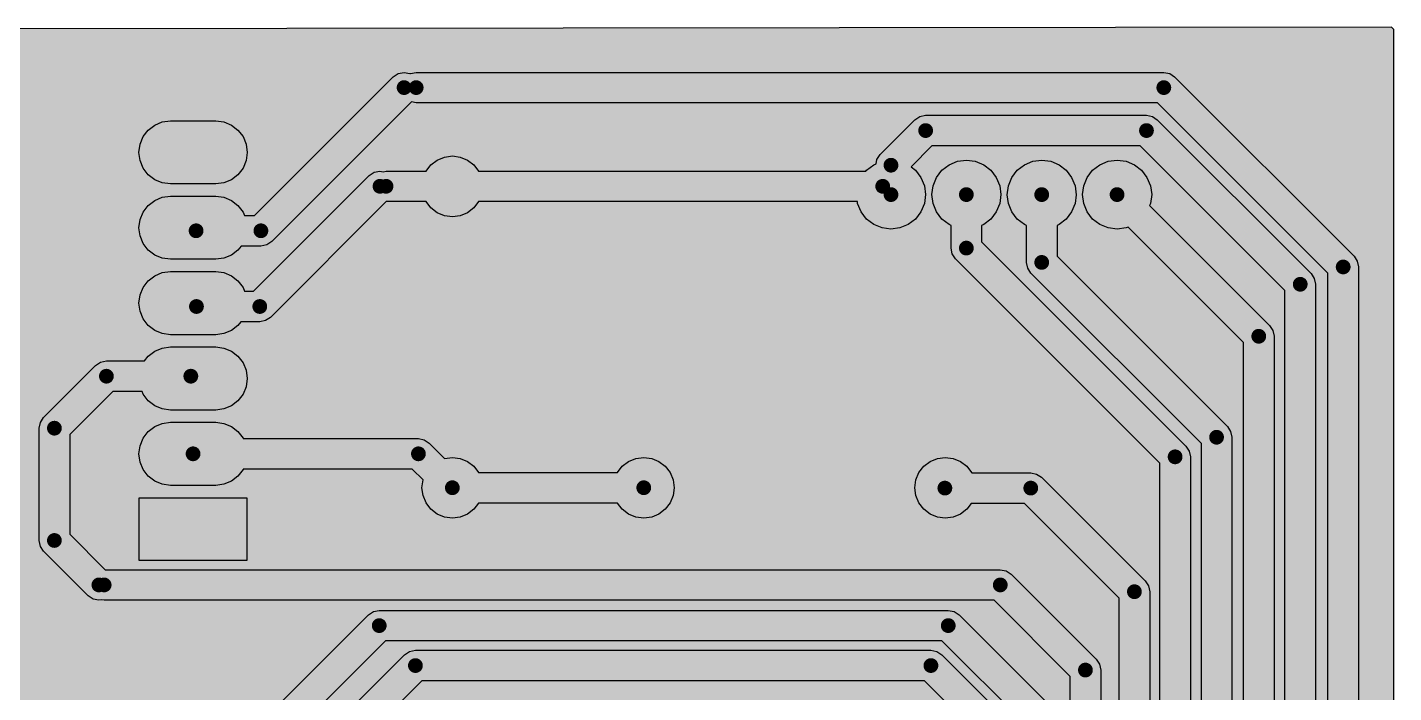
# Model space of a CAD drawing. Header units: inches. Extents: x 0 to 70, y 0 to 65.
# Drawn here: x 23.93 to 69.98, y 42.56 to 64.99 of the extents above; entities that cross this region are included whole.
import ezdxf

# ---------------------------------------------------------------- set-up
doc = ezdxf.new("R2010")
doc.units = ezdxf.units.IN
doc.layers.add('ProtoPCB.GBL', color=7, linetype='Continuous')

msp = doc.modelspace()

# ---------------------------------------------------------------- hatches: boundary and pattern name
at = {"layer": 'ProtoPCB.GBL'}
for color, points in [(11, [(23.368, 64.9427), (23.368, 20.5384), (23.368, 20.5384), (0.127, 20.5384), (0.127, 0.16), (0, 0.033), (0.033, 0), (69.977, 0), (69.977, 64.9173), (69.9059, 64.9884)]), (7, [(36.6268, 63.4695), (36.8249, 63.4289), (36.83, 63.4263), (36.8376, 63.4289), (37.0332, 63.4695), (62.23, 63.4695), (62.4281, 63.4289), (62.5958, 63.3197), (68.641, 57.2745), (68.7502, 57.1068), (68.7908, 56.9112), (68.7908, 22.3926), (68.7502, 22.1945), (68.641, 22.0269), (54.9046, 8.2931), (54.9046, 6.9596), (52.8447, 6.9596), (52.8447, 7.4752), (49.055, 7.4752), (49.055, 6.8605), (46.9468, 6.8605), (46.9468, 7.399), (43.7998, 7.399), (42.0218, 5.6185), (41.8541, 5.5093), (41.656, 5.4686), (33.8684, 5.4686), (29.5504, 1.1481), (29.3827, 1.0389), (29.1846, 0.9982), (18.7706, 0.9982), (18.575, 1.0389), (18.4074, 1.1481), (16.4262, 3.1318), (15.7912, 3.1318), (15.7734, 3.0886), (15.5956, 2.86), (15.367, 2.6822), (15.0978, 2.5705), (14.8082, 2.5324), (14.5212, 2.5705), (14.2519, 2.6822), (14.0208, 2.86), (13.8455, 3.0886), (13.7338, 3.3579), (13.6957, 3.6474), (13.7338, 3.9345), (13.8455, 4.2037), (14.0208, 4.4348), (14.2519, 4.6101), (14.5212, 4.7219), (14.8082, 4.76), (15.0978, 4.7219), (15.367, 4.6101), (15.5956, 4.4348), (15.7734, 4.2037), (15.7912, 4.1605), (16.637, 4.1605), (16.8351, 4.1199), (17.0028, 4.0107), (18.984, 2.0269), (28.9738, 2.0269), (33.2918, 6.3475), (33.4594, 6.4567), (33.655, 6.4973), (41.4452, 6.4973), (43.2232, 8.2779), (43.3908, 8.3871), (43.5864, 8.4277), (46.9468, 8.4277), (46.9468, 8.9662), (49.055, 8.9662), (49.055, 8.5039), (52.8447, 8.5039), (52.8447, 9.0195), (54.1782, 9.0195), (67.7621, 22.6035), (67.7621, 56.6979), (62.0192, 62.4408), (37.0332, 62.4408), (36.8732, 62.4738), (32.1666, 57.7647), (31.9989, 57.6555), (31.8008, 57.6148), (31.1353, 57.6148), (31.0286, 57.4802), (30.8102, 57.31), (30.5537, 57.2033), (30.2768, 57.1678), (28.7528, 57.1678), (28.4785, 57.2033), (28.2219, 57.31), (28.0035, 57.4802), (27.8333, 57.6986), (27.7266, 57.9552), (27.6911, 58.232), (27.7266, 58.5064), (27.8333, 58.7629), (28.0035, 58.9813), (28.2219, 59.1515), (28.4785, 59.2582), (28.7528, 59.2938), (30.2768, 59.2938), (30.5537, 59.2582), (30.8102, 59.1515), (31.0286, 58.9813), (31.1988, 58.7629), (31.2471, 58.6435), (31.59, 58.6435), (36.2636, 63.3197), (36.4312, 63.4289)]), (7, [(54.2036, 62.0217), (61.6458, 62.0217), (61.8439, 61.9811), (62.0116, 61.8719), (67.1932, 56.6903), (67.3024, 56.5226), (67.343, 56.327), (67.343, 23.4721), (67.3024, 23.274), (67.1932, 23.1064), (67.1525, 23.081), (54.8742, 10.8026), (54.8767, 10.7975), (54.9123, 10.5308), (54.8767, 10.2616), (54.7726, 10.0101), (54.6075, 9.7968), (54.3941, 9.6317), (54.1426, 9.5275), (53.8734, 9.492), (53.6067, 9.5275), (53.3552, 9.6317), (53.1419, 9.7968), (52.9768, 10.0101), (52.9742, 10.0152), (43.5102, 10.0152), (43.3146, 10.0559), (43.147, 10.1651), (40.2006, 13.1115), (40.0914, 13.2791), (40.0507, 13.4772), (40.0507, 17.178), (36.8148, 17.178), (36.3322, 16.6929), (36.1645, 16.5837), (35.9664, 16.543), (33.655, 16.543), (33.6271, 16.4744), (33.4721, 16.2763), (33.274, 16.1214), (33.0429, 16.0274), (32.7914, 15.9944), (32.5425, 16.0274), (32.3113, 16.1214), (32.1132, 16.2763), (31.9583, 16.4744), (31.8643, 16.7056), (31.8313, 16.957), (31.8643, 17.206), (31.9583, 17.4371), (32.1132, 17.6352), (32.3113, 17.7902), (32.5425, 17.8841), (32.7914, 17.9172), (33.0429, 17.8841), (33.274, 17.7902), (33.4721, 17.6352), (33.5229, 17.5717), (35.7556, 17.5717), (36.2382, 18.0569), (36.4058, 18.1661), (36.6014, 18.2067), (40.0507, 18.2067), (40.0507, 19.9365), (40.0202, 19.9492), (39.7942, 20.1219), (39.6215, 20.3479), (39.5122, 20.6121), (39.4767, 20.894), (39.5122, 21.1734), (39.6215, 21.4376), (39.7942, 21.6637), (40.0202, 21.8364), (40.0507, 21.8491), (40.0507, 27.0231), (40.0202, 27.0358), (39.7942, 27.2085), (39.6215, 27.4345), (39.5122, 27.6987), (39.4767, 27.9806), (39.5122, 28.26), (39.6215, 28.5242), (39.7942, 28.7503), (40.0202, 28.923), (40.2844, 29.0322), (40.5638, 29.0678), (40.8457, 29.0322), (41.1099, 28.923), (41.336, 28.7503), (41.5087, 28.5242), (41.6179, 28.26), (41.6535, 27.9806), (41.6179, 27.6987), (41.5087, 27.4345), (41.336, 27.2085), (41.1099, 27.0358), (41.0794, 27.0231), (41.0794, 21.8491), (41.1099, 21.8364), (41.336, 21.6637), (41.5087, 21.4376), (41.6179, 21.1734), (41.6535, 20.894), (41.6179, 20.6121), (41.5087, 20.3479), (41.336, 20.1219), (41.1099, 19.9492), (41.0794, 19.9365), (41.0794, 17.6936), (41.0794, 13.6881), (43.7236, 11.0439), (52.9742, 11.0439), (52.9768, 11.049), (53.1419, 11.2624), (53.3552, 11.4275), (53.6067, 11.5316), (53.8734, 11.5672), (54.1426, 11.5316), (54.1477, 11.5291), (66.3143, 23.6957), (66.3143, 56.1137), (61.435, 60.993), (54.417, 60.993), (53.7108, 60.2869), (53.8607, 60.1726), (54.0436, 59.9313), (54.1604, 59.6494), (54.2011, 59.3496), (54.1604, 59.0474), (54.0436, 58.7654), (53.8607, 58.5241), (53.6194, 58.3413), (53.3375, 58.2244), (53.0352, 58.1838), (52.7355, 58.2244), (52.4535, 58.3413), (52.2122, 58.5241), (52.0294, 58.7654), (51.9125, 59.0474), (51.9024, 59.1134), (39.1389, 59.1134), (38.9788, 58.9026), (38.7655, 58.74), (38.5191, 58.6384), (38.2524, 58.6029), (37.9882, 58.6384), (37.7419, 58.74), (37.5285, 58.9026), (37.3685, 59.1134), (36.0274, 59.1134), (32.1285, 55.212), (31.9608, 55.1028), (31.7627, 55.0621), (31.1252, 55.0621), (31.0286, 54.9402), (30.8102, 54.77), (30.5537, 54.6633), (30.2768, 54.6278), (28.7528, 54.6278), (28.4785, 54.6633), (28.2219, 54.77), (28.0035, 54.9402), (27.8333, 55.1586), (27.7266, 55.4152), (27.6911, 55.692), (27.7266, 55.9664), (27.8333, 56.2229), (28.0035, 56.4413), (28.2219, 56.6115), (28.4785, 56.7182), (28.7528, 56.7538), (30.2768, 56.7538), (30.5537, 56.7182), (30.8102, 56.6115), (31.0286, 56.4413), (31.1988, 56.2229), (31.2522, 56.0908), (31.5519, 56.0908), (35.4508, 59.9923), (35.6184, 60.1015), (35.814, 60.1421), (35.9156, 60.1218), (36.0172, 60.1421), (37.3685, 60.1421), (37.5285, 60.3529), (37.7419, 60.5155), (37.9882, 60.6171), (38.2524, 60.6527), (38.5191, 60.6171), (38.7655, 60.5155), (38.9788, 60.3529), (39.1389, 60.1421), (52.1894, 60.1421), (52.2122, 60.1726), (52.4535, 60.3555), (52.5323, 60.3885), (52.5628, 60.5358), (52.672, 60.7035), (53.8404, 61.8719), (54.008, 61.9811)]), (7, [(28.7528, 61.8338), (30.2768, 61.8338), (30.5537, 61.7982), (30.8102, 61.6915), (31.0286, 61.5213), (31.1988, 61.3029), (31.3055, 61.0464), (31.3411, 60.772), (31.3055, 60.4952), (31.1988, 60.2386), (31.0286, 60.0202), (30.8102, 59.85), (30.5537, 59.7433), (30.2768, 59.7078), (28.7528, 59.7078), (28.4785, 59.7433), (28.2219, 59.85), (28.0035, 60.0202), (27.8333, 60.2386), (27.7266, 60.4952), (27.6911, 60.772), (27.7266, 61.0464), (27.8333, 61.3029), (28.0035, 61.5213), (28.2219, 61.6915), (28.4785, 61.7982)]), (7, [(60.6552, 60.513), (60.9575, 60.4723), (61.2394, 60.3555), (61.4807, 60.1726), (61.6636, 59.9313), (61.7804, 59.6494), (61.8211, 59.3496), (61.7804, 59.0474), (61.7525, 58.9788), (65.7962, 54.9377), (65.9054, 54.77), (65.946, 54.5744), (65.946, 24.3332), (65.9054, 24.1376), (65.7962, 23.97), (54.9097, 13.0861), (54.9123, 13.0708), (54.8767, 12.8016), (54.7726, 12.5501), (54.6075, 12.3368), (54.3941, 12.1717), (54.1426, 12.0675), (53.8734, 12.032), (53.6067, 12.0675), (53.3552, 12.1717), (53.1419, 12.3368), (53.0377, 12.4714), (47.305, 12.4714), (47.1094, 12.5095), (46.9417, 12.6213), (45.2806, 14.2799), (45.1714, 14.4475), (45.1307, 14.6456), (45.1307, 19.9365), (45.1002, 19.9492), (44.8742, 20.1219), (44.7015, 20.3479), (44.5922, 20.6121), (44.5567, 20.894), (44.5922, 21.1734), (44.7015, 21.4376), (44.8742, 21.6637), (45.1002, 21.8364), (45.1307, 21.8491), (45.1307, 27.0231), (45.1002, 27.0358), (44.8742, 27.2085), (44.7015, 27.4345), (44.5922, 27.6987), (44.5567, 27.9806), (44.5922, 28.26), (44.7015, 28.5242), (44.8742, 28.7503), (45.1002, 28.923), (45.3644, 29.0322), (45.6438, 29.0678), (45.9257, 29.0322), (46.1899, 28.923), (46.416, 28.7503), (46.5887, 28.5242), (46.6979, 28.26), (46.7335, 27.9806), (46.6979, 27.6987), (46.5887, 27.4345), (46.416, 27.2085), (46.1899, 27.0358), (46.1594, 27.0231), (46.1594, 21.8491), (46.1899, 21.8364), (46.416, 21.6637), (46.5887, 21.4376), (46.6979, 21.1734), (46.7335, 20.894), (46.6979, 20.6121), (46.5887, 20.3479), (46.416, 20.1219), (46.1899, 19.9492), (46.1594, 19.9365), (46.1594, 14.8565), (47.5183, 13.4976), (52.9387, 13.4976), (52.9768, 13.589), (53.1419, 13.8024), (53.3552, 13.9675), (53.6067, 14.0716), (53.8734, 14.1072), (54.1426, 14.0716), (54.356, 13.9852), (64.9173, 24.5466), (64.9173, 54.3611), (61.026, 58.2524), (60.9575, 58.2244), (60.6552, 58.1838), (60.3555, 58.2244), (60.0735, 58.3413), (59.8322, 58.5241), (59.6494, 58.7654), (59.5325, 59.0474), (59.4919, 59.3496), (59.5325, 59.6494), (59.6494, 59.9313), (59.8322, 60.1726), (60.0735, 60.3555), (60.3555, 60.4723)]), (7, [(55.5752, 60.513), (55.8775, 60.4723), (56.1594, 60.3555), (56.4007, 60.1726), (56.5836, 59.9313), (56.7004, 59.6494), (56.7411, 59.3496), (56.7004, 59.0474), (56.5836, 58.7654), (56.4007, 58.5241), (56.1594, 58.3413), (56.0908, 58.3133), (56.0908, 57.7571), (62.9768, 50.8737), (63.086, 50.706), (63.1266, 50.5104), (63.1266, 26.5938), (63.086, 26.3982), (62.9768, 26.2306), (54.9097, 18.1661), (54.9123, 18.1508), (54.8767, 17.8816), (54.7726, 17.6301), (54.6075, 17.4168), (54.3941, 17.2517), (54.1426, 17.1475), (53.8734, 17.112), (53.6067, 17.1475), (53.3552, 17.2517), (53.1419, 17.4168), (52.9768, 17.6301), (52.8726, 17.8816), (52.8371, 18.1508), (52.8726, 18.4175), (52.9768, 18.669), (53.1419, 18.8824), (53.3552, 19.0475), (53.6067, 19.1516), (53.8734, 19.1872), (54.1426, 19.1516), (54.356, 19.0652), (62.0979, 26.8072), (62.0979, 50.2971), (55.212, 57.1805), (55.1028, 57.3481), (55.0621, 57.5462), (55.0621, 58.3133), (54.9935, 58.3413), (54.7522, 58.5241), (54.5694, 58.7654), (54.4525, 59.0474), (54.4119, 59.3496), (54.4525, 59.6494), (54.5694, 59.9313), (54.7522, 60.1726), (54.9935, 60.3555), (55.2755, 60.4723)]), (7, [(58.1152, 60.513), (58.4175, 60.4723), (58.6994, 60.3555), (58.9407, 60.1701), (59.1236, 59.9313), (59.2404, 59.6494), (59.2811, 59.3471), (59.2404, 59.0474), (59.1236, 58.7654), (58.9407, 58.5241), (58.6994, 58.3413), (58.6308, 58.3133), (58.6308, 57.2745), (64.3738, 51.5341), (64.483, 51.3664), (64.5236, 51.1708), (64.5236, 25.4508), (64.483, 25.2552), (64.3738, 25.0876), (54.9097, 15.6261), (54.9123, 15.6108), (54.8767, 15.3416), (54.7726, 15.0901), (54.6075, 14.8768), (54.3941, 14.7117), (54.1426, 14.6075), (53.8734, 14.572), (53.6067, 14.6075), (53.3552, 14.7117), (53.1419, 14.8768), (52.9768, 15.0901), (52.8726, 15.3416), (52.8371, 15.6108), (52.8726, 15.8775), (52.9768, 16.129), (53.1419, 16.3424), (53.3552, 16.5075), (53.6067, 16.6116), (53.8734, 16.6472), (54.1426, 16.6116), (54.356, 16.5252), (63.4949, 25.6642), (63.4949, 50.9575), (57.752, 56.6979), (57.6783, 56.8096), (57.6428, 56.8655), (57.6021, 57.0636), (57.6021, 58.3133), (57.5335, 58.3413), (57.2922, 58.5241), (57.1094, 58.7654), (56.9925, 59.0474), (56.9519, 59.3471), (56.9925, 59.6494), (57.1094, 59.9313), (57.2922, 60.1701), (57.5335, 60.3555), (57.8155, 60.4723)]), (7, [(28.7528, 54.2138), (30.2768, 54.2138), (30.5537, 54.1782), (30.8102, 54.0715), (31.0286, 53.9013), (31.1988, 53.6829), (31.3055, 53.4264), (31.3411, 53.152), (31.3055, 52.8752), (31.1988, 52.6186), (31.0286, 52.4002), (30.8102, 52.23), (30.5537, 52.1233), (30.2768, 52.0878), (28.7528, 52.0878), (28.4785, 52.1233), (28.2219, 52.23), (28.0035, 52.4002), (27.8333, 52.6186), (27.7952, 52.7126), (26.8072, 52.7126), (25.3568, 51.2623), (25.3568, 47.9019), (26.5532, 46.7055), (56.7182, 46.7055), (56.9163, 46.6649), (57.084, 46.5557), (59.9542, 43.6855), (60.0634, 43.5178), (60.104, 43.3222), (60.104, 28.6512), (60.0634, 28.4556), (59.9542, 28.288), (54.9097, 23.2461), (54.9123, 23.2308), (54.8767, 22.9616), (54.7726, 22.7101), (54.6075, 22.4968), (54.3941, 22.3317), (54.1426, 22.2275), (53.8734, 22.192), (53.6067, 22.2275), (53.3552, 22.3317), (53.1419, 22.4968), (52.9768, 22.7101), (52.8726, 22.9616), (52.8371, 23.2308), (52.8726, 23.4975), (52.9768, 23.749), (53.1419, 23.9624), (53.3552, 24.1275), (53.6067, 24.2316), (53.8734, 24.2672), (54.1426, 24.2316), (54.356, 24.1452), (59.0753, 28.8646), (59.0753, 43.1089), (56.5074, 45.6768), (26.5176, 45.6768), (26.4287, 45.6946), (26.3398, 45.6768), (26.1442, 45.7175), (25.9766, 45.8267), (24.478, 47.3253), (24.3688, 47.4929), (24.3281, 47.691), (24.3281, 51.4756), (24.3688, 51.6712), (24.478, 51.8389), (26.2306, 53.5915), (26.3982, 53.7007), (26.5938, 53.7413), (27.879, 53.7413), (28.0035, 53.9013), (28.2219, 54.0715), (28.4785, 54.1782)]), (7, [(28.7528, 51.6738), (30.2768, 51.6738), (30.5537, 51.6382), (30.8102, 51.5315), (31.0286, 51.3613), (31.1988, 51.1429), (31.2064, 51.1251), (37.1094, 51.1251), (37.3075, 51.0845), (37.4752, 50.9753), (37.9908, 50.4571), (38.2524, 50.4927), (38.5191, 50.4571), (38.7655, 50.3555), (38.9788, 50.1929), (39.1389, 49.9821), (43.8201, 49.9821), (43.9801, 50.1929), (44.1935, 50.3555), (44.4398, 50.4571), (44.704, 50.4927), (44.9707, 50.4571), (45.2171, 50.3555), (45.4304, 50.1929), (45.593, 49.9796), (45.6946, 49.7332), (45.7302, 49.469), (45.6946, 49.2023), (45.593, 48.956), (45.4304, 48.7426), (45.2171, 48.58), (44.9707, 48.4784), (44.704, 48.4429), (44.4398, 48.4784), (44.1935, 48.58), (43.9801, 48.7426), (43.8201, 48.9534), (39.1389, 48.9534), (38.9788, 48.7426), (38.7655, 48.58), (38.5191, 48.4784), (38.2524, 48.4429), (37.9882, 48.4784), (37.7419, 48.58), (37.5285, 48.7426), (37.3659, 48.956), (37.2643, 49.2023), (37.2288, 49.469), (37.2643, 49.7307), (36.8986, 50.0964), (31.2064, 50.0964), (31.1988, 50.0786), (31.0286, 49.8602), (30.8102, 49.69), (30.5537, 49.5833), (30.2768, 49.5478), (28.7528, 49.5478), (28.4785, 49.5833), (28.2219, 49.69), (28.0035, 49.8602), (27.8333, 50.0786), (27.7266, 50.3352), (27.6911, 50.612), (27.7266, 50.8864), (27.8333, 51.1429), (28.0035, 51.3613), (28.2219, 51.5315), (28.4785, 51.6382)]), (7, [(54.864, 50.4927), (55.1307, 50.4571), (55.3771, 50.3555), (55.5904, 50.1929), (55.753, 49.9796), (55.7581, 49.9694), (57.7469, 49.9694), (57.945, 49.9288), (58.1127, 49.8196), (61.6052, 46.3271), (61.7144, 46.1594), (61.755, 45.9638), (61.755, 27.7622), (61.7144, 27.5666), (61.6052, 27.399), (54.9097, 20.7061), (54.9123, 20.6908), (54.8767, 20.4216), (54.7726, 20.1701), (54.6075, 19.9568), (54.3941, 19.7917), (54.1426, 19.6875), (53.8734, 19.652), (53.6067, 19.6875), (53.3552, 19.7917), (53.1419, 19.9568), (52.9768, 20.1701), (52.8726, 20.4216), (52.8371, 20.6908), (52.8726, 20.9575), (52.9768, 21.209), (53.1419, 21.4224), (53.3552, 21.5875), (53.6067, 21.6916), (53.8734, 21.7272), (54.1426, 21.6916), (54.356, 21.6052), (60.7263, 27.9756), (60.7263, 45.7505), (57.5361, 48.9407), (55.7428, 48.9407), (55.5904, 48.7426), (55.3771, 48.58), (55.1307, 48.4784), (54.864, 48.4429), (54.5998, 48.4784), (54.3535, 48.58), (54.1401, 48.7426), (53.9775, 48.956), (53.8759, 49.2023), (53.8404, 49.469), (53.8759, 49.7332), (53.9775, 49.9796), (54.1401, 50.1929), (54.3535, 50.3555), (54.5998, 50.4571)]), (7, [(27.7012, 49.1236), (31.3309, 49.1236), (31.3309, 47.0179), (27.7012, 47.0179)]), (7, [(35.7886, 45.3339), (54.9656, 45.3339), (55.1637, 45.2933), (55.3314, 45.1841), (58.354, 42.1615), (58.4632, 41.9938), (58.5038, 41.7982), (58.5038, 30.6476), (58.4632, 30.4495), (58.354, 30.2819), (56.0172, 27.9451), (55.9054, 27.8714), (55.8495, 27.8359), (55.6514, 27.7952), (54.7751, 27.7952), (54.7726, 27.7901), (54.6075, 27.5768), (54.3941, 27.4117), (54.1426, 27.3075), (53.8734, 27.272), (53.6067, 27.3075), (53.3552, 27.4117), (53.1419, 27.5768), (52.9768, 27.7901), (52.8726, 28.0416), (52.8371, 28.3108), (52.8726, 28.5775), (52.9768, 28.829), (53.1419, 29.0424), (53.3552, 29.2075), (53.6067, 29.3116), (53.8734, 29.3472), (54.1426, 29.3116), (54.3941, 29.2075), (54.6075, 29.0424), (54.7726, 28.829), (54.7751, 28.8239), (55.4406, 28.8239), (57.4751, 30.8585), (57.4751, 41.5849), (54.7548, 44.3052), (36.002, 44.3052), (26.0426, 34.3459), (26.0426, 22.5019), (26.7843, 21.7602), (26.7843, 21.9735), (28.9433, 21.9735), (28.9433, 19.8145), (26.7843, 19.8145), (26.7843, 20.4064), (26.7284, 20.4191), (26.5608, 20.5283), (25.1638, 21.9253), (25.0901, 22.037), (25.0546, 22.0929), (25.0139, 22.291), (25.0139, 34.5592), (25.0546, 34.7548), (25.1638, 34.9225), (35.4254, 45.1841), (35.593, 45.2933)]), (7, [(37.0078, 43.9877), (54.3814, 43.9877), (54.5795, 43.9471), (54.7472, 43.8379), (56.8046, 41.7805), (56.9138, 41.6128), (56.9544, 41.4172), (56.9544, 31.6967), (56.9138, 31.4985), (56.8046, 31.3334), (55.8724, 30.4013), (55.7047, 30.2895), (55.5092, 30.2514), (54.7116, 30.2514), (54.6075, 30.1168), (54.3941, 29.9517), (54.1426, 29.8475), (53.8734, 29.812), (53.6067, 29.8475), (53.3552, 29.9517), (53.1419, 30.1168), (52.9768, 30.3301), (52.8726, 30.5816), (52.8371, 30.8508), (52.8726, 31.1175), (52.9768, 31.369), (53.1419, 31.5824), (53.3552, 31.7475), (53.6067, 31.8516), (53.8734, 31.8872), (54.1426, 31.8516), (54.3941, 31.7475), (54.6075, 31.5824), (54.7726, 31.369), (54.8107, 31.2776), (55.2958, 31.2776), (55.9257, 31.9075), (55.9257, 41.2039), (54.1706, 42.959), (37.2212, 42.959), (28.4302, 34.1681), (28.4302, 29.0601), (28.9433, 29.0601), (28.9433, 26.9011), (26.7843, 26.9011), (26.7843, 29.0601), (27.4015, 29.0601), (27.4015, 34.3814), (27.4422, 34.577), (27.5514, 34.7447), (36.6446, 43.8379), (36.8122, 43.9471)])]:
    msp.add_hatch(color=color, dxfattribs=at).paths.add_polyline_path(points)

# ---------------------------------------------------------------- linework, layer by layer
at = {"layer": 'ProtoPCB.GBL', "color": 11}
msp.add_lwpolyline([(23.368, 64.9427), (23.368, 20.5384), (23.368, 20.5384), (0.127, 20.5384), (0.127, 0.16), (0, 0.033), (0.033, 0), (69.977, 0), (69.977, 64.9173), (69.9059, 64.9884), (23.368, 64.9427)], dxfattribs=at)
at = {"layer": 'ProtoPCB.GBL', "color": 7}
for points in [[(67.7621, 22.6035), (67.7621, 56.6979), (62.0192, 62.4408), (37.0332, 62.4408), (36.8732, 62.4738), (32.1666, 57.7647), (31.9989, 57.6555), (31.8008, 57.6148), (31.1353, 57.6148), (31.0286, 57.4802), (30.8102, 57.31), (30.5537, 57.2033), (30.2768, 57.1678), (28.7528, 57.1678), (28.4785, 57.2033), (28.2219, 57.31), (28.0035, 57.4802), (27.8333, 57.6986), (27.7266, 57.9552), (27.6911, 58.232), (27.7266, 58.5064), (27.8333, 58.7629), (28.0035, 58.9813), (28.2219, 59.1515), (28.4785, 59.2582), (28.7528, 59.2938), (30.2768, 59.2938), (30.5537, 59.2582), (30.8102, 59.1515), (31.0286, 58.9813), (31.1988, 58.7629), (31.2471, 58.6435), (31.59, 58.6435), (36.2636, 63.3197), (36.4312, 63.4289), (36.6268, 63.4695)], [(36.6268, 63.4695), (36.8249, 63.4289), (36.83, 63.4263), (36.8376, 63.4289), (37.0332, 63.4695), (62.23, 63.4695), (62.4281, 63.4289), (62.5958, 63.3197), (68.641, 57.2745), (68.7502, 57.1068), (68.7908, 56.9112), (68.7908, 22.3926)], [(66.3143, 23.6957), (66.3143, 56.1137), (61.435, 60.993), (54.417, 60.993), (53.7108, 60.2869), (53.8607, 60.1726), (54.0436, 59.9313), (54.1604, 59.6494), (54.2011, 59.3496), (54.1604, 59.0474), (54.0436, 58.7654), (53.8607, 58.5241), (53.6194, 58.3413), (53.3375, 58.2244), (53.0352, 58.1838), (52.7355, 58.2244), (52.4535, 58.3413), (52.2122, 58.5241), (52.0294, 58.7654), (51.9125, 59.0474), (51.9024, 59.1134), (39.1389, 59.1134), (38.9788, 58.9026), (38.7655, 58.74), (38.5191, 58.6384), (38.2524, 58.6029), (37.9882, 58.6384), (37.7419, 58.74), (37.5285, 58.9026), (37.3685, 59.1134), (36.0274, 59.1134), (32.1285, 55.212), (31.9608, 55.1028), (31.7627, 55.0621), (31.1252, 55.0621), (31.0286, 54.9402), (30.8102, 54.77), (30.5537, 54.6633), (30.2768, 54.6278), (28.7528, 54.6278), (28.4785, 54.6633), (28.2219, 54.77), (28.0035, 54.9402), (27.8333, 55.1586), (27.7266, 55.4152), (27.6911, 55.692), (27.7266, 55.9664), (27.8333, 56.2229), (28.0035, 56.4413), (28.2219, 56.6115), (28.4785, 56.7182), (28.7528, 56.7538), (30.2768, 56.7538), (30.5537, 56.7182), (30.8102, 56.6115), (31.0286, 56.4413), (31.1988, 56.2229), (31.2522, 56.0908), (31.5519, 56.0908), (35.4508, 59.9923), (35.6184, 60.1015), (35.814, 60.1421), (35.9156, 60.1218), (36.0172, 60.1421), (37.3685, 60.1421), (37.5285, 60.3529), (37.7419, 60.5155), (37.9882, 60.6171), (38.2524, 60.6527), (38.5191, 60.6171), (38.7655, 60.5155), (38.9788, 60.3529), (39.1389, 60.1421), (52.1894, 60.1421), (52.2122, 60.1726), (52.4535, 60.3555), (52.5323, 60.3885), (52.5628, 60.5358), (52.672, 60.7035), (53.8404, 61.8719), (54.008, 61.9811), (54.2036, 62.0217)], [(28.7528, 61.8338), (30.2768, 61.8338), (30.5537, 61.7982), (30.8102, 61.6915), (31.0286, 61.5213), (31.1988, 61.3029), (31.3055, 61.0464), (31.3411, 60.772), (31.3055, 60.4952), (31.1988, 60.2386), (31.0286, 60.0202), (30.8102, 59.85), (30.5537, 59.7433), (30.2768, 59.7078), (28.7528, 59.7078), (28.4785, 59.7433), (28.2219, 59.85), (28.0035, 60.0202), (27.8333, 60.2386), (27.7266, 60.4952), (27.6911, 60.772), (27.7266, 61.0464), (27.8333, 61.3029), (28.0035, 61.5213), (28.2219, 61.6915), (28.4785, 61.7982), (28.7528, 61.8338)], [(54.2036, 62.0217), (61.6458, 62.0217), (61.8439, 61.9811), (62.0116, 61.8719), (67.1932, 56.6903), (67.3024, 56.5226), (67.343, 56.327), (67.343, 23.4721)], [(62.0979, 26.8072), (62.0979, 50.2971), (55.212, 57.1805), (55.1028, 57.3481), (55.0621, 57.5462), (55.0621, 58.3133), (54.9935, 58.3413), (54.7522, 58.5241), (54.5694, 58.7654), (54.4525, 59.0474), (54.4119, 59.3496), (54.4525, 59.6494), (54.5694, 59.9313), (54.7522, 60.1726), (54.9935, 60.3555), (55.2755, 60.4723), (55.5752, 60.513)], [(55.5752, 60.513), (55.8775, 60.4723), (56.1594, 60.3555), (56.4007, 60.1726), (56.5836, 59.9313), (56.7004, 59.6494), (56.7411, 59.3496), (56.7004, 59.0474), (56.5836, 58.7654), (56.4007, 58.5241), (56.1594, 58.3413), (56.0908, 58.3133), (56.0908, 57.7571), (62.9768, 50.8737), (63.086, 50.706), (63.1266, 50.5104), (63.1266, 26.5938)], [(63.4949, 25.6642), (63.4949, 50.9575), (57.752, 56.6979), (57.6783, 56.8096), (57.6428, 56.8655), (57.6021, 57.0636), (57.6021, 58.3133), (57.5335, 58.3413), (57.2922, 58.5241), (57.1094, 58.7654), (56.9925, 59.0474), (56.9519, 59.3471), (56.9925, 59.6494), (57.1094, 59.9313), (57.2922, 60.1701), (57.5335, 60.3555), (57.8155, 60.4723), (58.1152, 60.513)], [(58.1152, 60.513), (58.4175, 60.4723), (58.6994, 60.3555), (58.9407, 60.1701), (59.1236, 59.9313), (59.2404, 59.6494), (59.2811, 59.3471), (59.2404, 59.0474), (59.1236, 58.7654), (58.9407, 58.5241), (58.6994, 58.3413), (58.6308, 58.3133), (58.6308, 57.2745), (64.3738, 51.5341), (64.483, 51.3664), (64.5236, 51.1708), (64.5236, 25.4508)], [(64.9173, 24.5466), (64.9173, 54.3611), (61.026, 58.2524), (60.9575, 58.2244), (60.6552, 58.1838), (60.3555, 58.2244), (60.0735, 58.3413), (59.8322, 58.5241), (59.6494, 58.7654), (59.5325, 59.0474), (59.4919, 59.3496), (59.5325, 59.6494), (59.6494, 59.9313), (59.8322, 60.1726), (60.0735, 60.3555), (60.3555, 60.4723), (60.6552, 60.513)], [(60.6552, 60.513), (60.9575, 60.4723), (61.2394, 60.3555), (61.4807, 60.1726), (61.6636, 59.9313), (61.7804, 59.6494), (61.8211, 59.3496), (61.7804, 59.0474), (61.7525, 58.9788), (65.7962, 54.9377), (65.9054, 54.77), (65.946, 54.5744), (65.946, 24.3332)], [(59.0753, 28.8646), (59.0753, 43.1089), (56.5074, 45.6768), (26.5176, 45.6768), (26.4287, 45.6946), (26.3398, 45.6768), (26.1442, 45.7175), (25.9766, 45.8267), (24.478, 47.3253), (24.3688, 47.4929), (24.3281, 47.691), (24.3281, 51.4756), (24.3688, 51.6712), (24.478, 51.8389), (26.2306, 53.5915), (26.3982, 53.7007), (26.5938, 53.7413), (27.879, 53.7413), (28.0035, 53.9013), (28.2219, 54.0715), (28.4785, 54.1782), (28.7528, 54.2138)], [(28.7528, 54.2138), (30.2768, 54.2138), (30.5537, 54.1782), (30.8102, 54.0715), (31.0286, 53.9013), (31.1988, 53.6829), (31.3055, 53.4264), (31.3411, 53.152), (31.3055, 52.8752), (31.1988, 52.6186), (31.0286, 52.4002), (30.8102, 52.23), (30.5537, 52.1233), (30.2768, 52.0878), (28.7528, 52.0878), (28.4785, 52.1233), (28.2219, 52.23), (28.0035, 52.4002), (27.8333, 52.6186), (27.7952, 52.7126), (26.8072, 52.7126), (25.3568, 51.2623), (25.3568, 47.9019), (26.5532, 46.7055), (56.7182, 46.7055), (56.9163, 46.6649), (57.084, 46.5557), (59.9542, 43.6855), (60.0634, 43.5178), (60.104, 43.3222), (60.104, 28.6512)], [(28.7528, 51.6738), (30.2768, 51.6738), (30.5537, 51.6382), (30.8102, 51.5315), (31.0286, 51.3613), (31.1988, 51.1429), (31.2064, 51.1251), (37.1094, 51.1251), (37.3075, 51.0845), (37.4752, 50.9753), (37.9908, 50.4571), (38.2524, 50.4927), (38.5191, 50.4571), (38.7655, 50.3555), (38.9788, 50.1929), (39.1389, 49.9821), (43.8201, 49.9821), (43.9801, 50.1929), (44.1935, 50.3555), (44.4398, 50.4571), (44.704, 50.4927), (44.9707, 50.4571), (45.2171, 50.3555), (45.4304, 50.1929), (45.593, 49.9796), (45.6946, 49.7332), (45.7302, 49.469), (45.6946, 49.2023), (45.593, 48.956), (45.4304, 48.7426), (45.2171, 48.58), (44.9707, 48.4784), (44.704, 48.4429), (44.4398, 48.4784), (44.1935, 48.58), (43.9801, 48.7426), (43.8201, 48.9534), (39.1389, 48.9534), (38.9788, 48.7426), (38.7655, 48.58), (38.5191, 48.4784), (38.2524, 48.4429), (37.9882, 48.4784), (37.7419, 48.58), (37.5285, 48.7426), (37.3659, 48.956), (37.2643, 49.2023), (37.2288, 49.469), (37.2643, 49.7307), (36.8986, 50.0964), (31.2064, 50.0964), (31.1988, 50.0786), (31.0286, 49.8602), (30.8102, 49.69), (30.5537, 49.5833), (30.2768, 49.5478), (28.7528, 49.5478), (28.4785, 49.5833), (28.2219, 49.69), (28.0035, 49.8602), (27.8333, 50.0786), (27.7266, 50.3352), (27.6911, 50.612), (27.7266, 50.8864), (27.8333, 51.1429), (28.0035, 51.3613), (28.2219, 51.5315), (28.4785, 51.6382), (28.7528, 51.6738)], [(60.7263, 27.9756), (60.7263, 45.7505), (57.5361, 48.9407), (55.7428, 48.9407), (55.5904, 48.7426), (55.3771, 48.58), (55.1307, 48.4784), (54.864, 48.4429), (54.5998, 48.4784), (54.3535, 48.58), (54.1401, 48.7426), (53.9775, 48.956), (53.8759, 49.2023), (53.8404, 49.469), (53.8759, 49.7332), (53.9775, 49.9796), (54.1401, 50.1929), (54.3535, 50.3555), (54.5998, 50.4571), (54.864, 50.4927)], [(54.864, 50.4927), (55.1307, 50.4571), (55.3771, 50.3555), (55.5904, 50.1929), (55.753, 49.9796), (55.7581, 49.9694), (57.7469, 49.9694), (57.945, 49.9288), (58.1127, 49.8196), (61.6052, 46.3271), (61.7144, 46.1594), (61.755, 45.9638), (61.755, 27.7622)], [(27.7012, 49.1236), (31.3309, 49.1236), (31.3309, 47.0179), (27.7012, 47.0179), (27.7012, 49.1236)], [(25.1638, 34.9225), (35.4254, 45.1841), (35.593, 45.2933), (35.7886, 45.3339)], [(35.7886, 45.3339), (54.9656, 45.3339), (55.1637, 45.2933), (55.3314, 45.1841), (58.354, 42.1615)], [(57.4751, 41.5849), (54.7548, 44.3052), (36.002, 44.3052), (26.0426, 34.3459)], [(27.5514, 34.7447), (36.6446, 43.8379), (36.8122, 43.9471), (37.0078, 43.9877)], [(37.0078, 43.9877), (54.3814, 43.9877), (54.5795, 43.9471), (54.7472, 43.8379), (56.8046, 41.7805)], [(55.9257, 41.2039), (54.1706, 42.959), (37.2212, 42.959), (28.4302, 34.1681)]]:
    msp.add_lwpolyline(points, dxfattribs=at)
at = {"layer": 'ProtoPCB.GBL', "color": 11, "const_width": 0.4978}
for points in [[(36.6268, 62.9564), (31.8008, 58.1304)], [(62.23, 62.9564), (37.0332, 62.9564)], [(68.2752, 56.9112), (62.23, 62.9564)], [(54.2036, 61.5086), (53.0352, 60.3402)], [(61.6458, 61.5086), (54.2036, 61.5086)], [(66.8274, 56.327), (61.6458, 61.5086)], [(53.0352, 59.3496), (53.0352, 60.3402)], [(35.814, 59.629), (31.7627, 55.5777)], [(52.7558, 59.629), (36.0172, 59.629)], [(55.5752, 57.5462), (55.5752, 59.3496)], [(58.1152, 57.0636), (58.1152, 59.3495)], [(65.4304, 54.5744), (60.6552, 59.3496)], [(31.8008, 58.1304), (29.6164, 58.1304)], [(62.611, 50.5104), (55.5752, 57.5462)], [(64.008, 51.1708), (58.1152, 57.0636)], [(68.2752, 22.3926), (68.2752, 56.9112)], [(66.8274, 23.4721), (66.8274, 56.327)], [(31.7627, 55.5777), (29.6291, 55.5777)], [(65.4304, 24.3346), (65.4304, 54.5744)], [(26.5938, 53.2282), (24.8412, 51.4756)], [(29.4386, 53.2282), (26.5938, 53.2282)], [(24.8412, 47.691), (24.8412, 51.4756)], [(64.008, 25.4522), (64.008, 51.1708)], [(37.1094, 50.612), (29.5148, 50.612)], [(38.2524, 49.469), (37.1094, 50.612)], [(62.611, 26.5952), (62.611, 50.5104)], [(44.704, 49.469), (38.2524, 49.469)], [(57.7469, 49.4563), (54.8513, 49.4563)], [(61.2394, 45.9638), (57.7469, 49.4563)], [(26.3398, 46.1924), (24.8412, 47.691)], [(56.7182, 46.1924), (26.5176, 46.1924)], [(59.5884, 43.3222), (56.7182, 46.1924)], [(61.2394, 27.7636), (61.2394, 45.9638)], [(35.7886, 44.8208), (25.527, 34.5592)], [(54.9656, 44.8208), (35.7886, 44.8208)], [(57.9882, 41.7982), (54.9656, 44.8208)], [(37.0078, 43.4746), (27.9146, 34.3814)], [(54.3814, 43.4746), (37.0078, 43.4746)], [(56.4388, 41.4172), (54.3814, 43.4746)], [(59.5884, 28.6526), (59.5884, 43.3222)]]:
    msp.add_lwpolyline(points, dxfattribs=at)
at = {"layer": 'ProtoPCB.GBL', "color": 11}
for points in [[(36.5023, 62.9564, 0.2489, 0.2489, 1), (36.7513, 62.9564, 0.2489, 0.2489, 1), (36.5023, 62.9564, 0.2489, 0.2489, 0)], [(36.9087, 62.9564, 0.2489, 0.2489, 1), (37.1577, 62.9564, 0.2489, 0.2489, 1), (36.9087, 62.9564, 0.2489, 0.2489, 0)], [(62.1055, 62.9564, 0.2489, 0.2489, 1), (62.3545, 62.9564, 0.2489, 0.2489, 1), (62.1055, 62.9564, 0.2489, 0.2489, 0)], [(62.1055, 62.9564, 0.2489, 0.2489, 1), (62.3545, 62.9564, 0.2489, 0.2489, 1), (62.1055, 62.9564, 0.2489, 0.2489, 0)], [(54.0791, 61.5086, 0.2489, 0.2489, 1), (54.3281, 61.5086, 0.2489, 0.2489, 1), (54.0791, 61.5086, 0.2489, 0.2489, 0)], [(54.0791, 61.5086, 0.2489, 0.2489, 1), (54.3281, 61.5086, 0.2489, 0.2489, 1), (54.0791, 61.5086, 0.2489, 0.2489, 0)], [(61.5213, 61.5086, 0.2489, 0.2489, 1), (61.7703, 61.5086, 0.2489, 0.2489, 1), (61.5213, 61.5086, 0.2489, 0.2489, 0)], [(61.5213, 61.5086, 0.2489, 0.2489, 1), (61.7703, 61.5086, 0.2489, 0.2489, 1), (61.5213, 61.5086, 0.2489, 0.2489, 0)], [(28.3534, 60.772, 0.7988, 0.7988, 1), (29.1522, 60.772, 0.7988, 0.7988, 1), (28.3534, 60.772, 0.7988, 0.7988, 0)], [(29.8774, 60.772, 0.7988, 0.7988, 1), (30.6762, 60.772, 0.7988, 0.7988, 1), (29.8774, 60.772, 0.7988, 0.7988, 0)], [(37.8714, 59.629, 0.762, 0.762, 1), (38.6334, 59.629, 0.762, 0.762, 1), (37.8714, 59.629, 0.762, 0.762, 0)], [(52.9107, 60.3402, 0.2489, 0.2489, 1), (53.1597, 60.3402, 0.2489, 0.2489, 1), (52.9107, 60.3402, 0.2489, 0.2489, 0)], [(52.9107, 60.3402, 0.2489, 0.2489, 1), (53.1597, 60.3402, 0.2489, 0.2489, 1), (52.9107, 60.3402, 0.2489, 0.2489, 0)], [(35.6895, 59.629, 0.2489, 0.2489, 1), (35.9385, 59.629, 0.2489, 0.2489, 1), (35.6895, 59.629, 0.2489, 0.2489, 0)], [(35.8927, 59.629, 0.2489, 0.2489, 1), (36.1417, 59.629, 0.2489, 0.2489, 1), (35.8927, 59.629, 0.2489, 0.2489, 0)], [(52.5856, 59.3496, 0.8992, 0.8992, 1), (53.4848, 59.3496, 0.8992, 0.8992, 1), (52.5856, 59.3496, 0.8992, 0.8992, 0)], [(52.6313, 59.629, 0.2489, 0.2489, 1), (52.8803, 59.629, 0.2489, 0.2489, 1), (52.6313, 59.629, 0.2489, 0.2489, 0)], [(55.1256, 59.3496, 0.8992, 0.8992, 1), (56.0248, 59.3496, 0.8992, 0.8992, 1), (55.1256, 59.3496, 0.8992, 0.8992, 0)], [(57.6656, 59.3495, 0.8992, 0.8992, 1), (58.5648, 59.3495, 0.8992, 0.8992, 1), (57.6656, 59.3495, 0.8992, 0.8992, 0)], [(60.2056, 59.3496, 0.8992, 0.8992, 1), (61.1048, 59.3496, 0.8992, 0.8992, 1), (60.2056, 59.3496, 0.8992, 0.8992, 0)], [(52.9107, 59.3496, 0.2489, 0.2489, 1), (53.1597, 59.3496, 0.2489, 0.2489, 1), (52.9107, 59.3496, 0.2489, 0.2489, 0)], [(55.4507, 59.3496, 0.2489, 0.2489, 1), (55.6997, 59.3496, 0.2489, 0.2489, 1), (55.4507, 59.3496, 0.2489, 0.2489, 0)], [(57.9907, 59.3495, 0.2489, 0.2489, 1), (58.2397, 59.3495, 0.2489, 0.2489, 1), (57.9907, 59.3495, 0.2489, 0.2489, 0)], [(60.5307, 59.3496, 0.2489, 0.2489, 1), (60.7797, 59.3496, 0.2489, 0.2489, 1), (60.5307, 59.3496, 0.2489, 0.2489, 0)], [(28.3534, 58.232, 0.7988, 0.7988, 1), (29.1522, 58.232, 0.7988, 0.7988, 1), (28.3534, 58.232, 0.7988, 0.7988, 0)], [(29.8774, 58.232, 0.7988, 0.7988, 1), (30.6762, 58.232, 0.7988, 0.7988, 1), (29.8774, 58.232, 0.7988, 0.7988, 0)], [(29.4919, 58.1304, 0.2489, 0.2489, 1), (29.7409, 58.1304, 0.2489, 0.2489, 1), (29.4919, 58.1304, 0.2489, 0.2489, 0)], [(31.6763, 58.1304, 0.2489, 0.2489, 1), (31.9253, 58.1304, 0.2489, 0.2489, 1), (31.6763, 58.1304, 0.2489, 0.2489, 0)], [(31.6763, 58.1304, 0.2489, 0.2489, 1), (31.9253, 58.1304, 0.2489, 0.2489, 1), (31.6763, 58.1304, 0.2489, 0.2489, 0)], [(55.4507, 57.5462, 0.2489, 0.2489, 1), (55.6997, 57.5462, 0.2489, 0.2489, 1), (55.4507, 57.5462, 0.2489, 0.2489, 0)], [(55.4507, 57.5462, 0.2489, 0.2489, 1), (55.6997, 57.5462, 0.2489, 0.2489, 1), (55.4507, 57.5462, 0.2489, 0.2489, 0)], [(57.9907, 57.0636, 0.2489, 0.2489, 1), (58.2397, 57.0636, 0.2489, 0.2489, 1), (57.9907, 57.0636, 0.2489, 0.2489, 0)], [(57.9907, 57.0636, 0.2489, 0.2489, 1), (58.2397, 57.0636, 0.2489, 0.2489, 1), (57.9907, 57.0636, 0.2489, 0.2489, 0)], [(68.1507, 56.9112, 0.2489, 0.2489, 1), (68.3997, 56.9112, 0.2489, 0.2489, 1), (68.1507, 56.9112, 0.2489, 0.2489, 0)], [(68.1507, 56.9112, 0.2489, 0.2489, 1), (68.3997, 56.9112, 0.2489, 0.2489, 1), (68.1507, 56.9112, 0.2489, 0.2489, 0)], [(28.3534, 55.692, 0.7988, 0.7988, 1), (29.1522, 55.692, 0.7988, 0.7988, 1), (28.3534, 55.692, 0.7988, 0.7988, 0)], [(29.8774, 55.692, 0.7988, 0.7988, 1), (30.6762, 55.692, 0.7988, 0.7988, 1), (29.8774, 55.692, 0.7988, 0.7988, 0)], [(66.7029, 56.327, 0.2489, 0.2489, 1), (66.9519, 56.327, 0.2489, 0.2489, 1), (66.7029, 56.327, 0.2489, 0.2489, 0)], [(66.7029, 56.327, 0.2489, 0.2489, 1), (66.9519, 56.327, 0.2489, 0.2489, 1), (66.7029, 56.327, 0.2489, 0.2489, 0)], [(29.5046, 55.5777, 0.2489, 0.2489, 1), (29.7536, 55.5777, 0.2489, 0.2489, 1), (29.5046, 55.5777, 0.2489, 0.2489, 0)], [(31.6382, 55.5777, 0.2489, 0.2489, 1), (31.8872, 55.5777, 0.2489, 0.2489, 1), (31.6382, 55.5777, 0.2489, 0.2489, 0)], [(31.6382, 55.5777, 0.2489, 0.2489, 1), (31.8872, 55.5777, 0.2489, 0.2489, 1), (31.6382, 55.5777, 0.2489, 0.2489, 0)], [(65.3059, 54.5744, 0.2489, 0.2489, 1), (65.5549, 54.5744, 0.2489, 0.2489, 1), (65.3059, 54.5744, 0.2489, 0.2489, 0)], [(65.3059, 54.5744, 0.2489, 0.2489, 1), (65.5549, 54.5744, 0.2489, 0.2489, 1), (65.3059, 54.5744, 0.2489, 0.2489, 0)], [(28.3534, 53.152, 0.7988, 0.7988, 1), (29.1522, 53.152, 0.7988, 0.7988, 1), (28.3534, 53.152, 0.7988, 0.7988, 0)], [(29.8774, 53.152, 0.7988, 0.7988, 1), (30.6762, 53.152, 0.7988, 0.7988, 1), (29.8774, 53.152, 0.7988, 0.7988, 0)], [(26.4693, 53.2282, 0.2489, 0.2489, 1), (26.7183, 53.2282, 0.2489, 0.2489, 1), (26.4693, 53.2282, 0.2489, 0.2489, 0)], [(26.4693, 53.2282, 0.2489, 0.2489, 1), (26.7183, 53.2282, 0.2489, 0.2489, 1), (26.4693, 53.2282, 0.2489, 0.2489, 0)], [(29.3141, 53.2282, 0.2489, 0.2489, 1), (29.5631, 53.2282, 0.2489, 0.2489, 1), (29.3141, 53.2282, 0.2489, 0.2489, 0)], [(24.7167, 51.4756, 0.2489, 0.2489, 1), (24.9657, 51.4756, 0.2489, 0.2489, 1), (24.7167, 51.4756, 0.2489, 0.2489, 0)], [(24.7167, 51.4756, 0.2489, 0.2489, 1), (24.9657, 51.4756, 0.2489, 0.2489, 1), (24.7167, 51.4756, 0.2489, 0.2489, 0)], [(28.3534, 50.612, 0.7988, 0.7988, 1), (29.1522, 50.612, 0.7988, 0.7988, 1), (28.3534, 50.612, 0.7988, 0.7988, 0)], [(29.8774, 50.612, 0.7988, 0.7988, 1), (30.6762, 50.612, 0.7988, 0.7988, 1), (29.8774, 50.612, 0.7988, 0.7988, 0)], [(63.8835, 51.1708, 0.2489, 0.2489, 1), (64.1325, 51.1708, 0.2489, 0.2489, 1), (63.8835, 51.1708, 0.2489, 0.2489, 0)], [(63.8835, 51.1708, 0.2489, 0.2489, 1), (64.1325, 51.1708, 0.2489, 0.2489, 1), (63.8835, 51.1708, 0.2489, 0.2489, 0)], [(29.3903, 50.612, 0.2489, 0.2489, 1), (29.6393, 50.612, 0.2489, 0.2489, 1), (29.3903, 50.612, 0.2489, 0.2489, 0)], [(36.9849, 50.612, 0.2489, 0.2489, 1), (37.2339, 50.612, 0.2489, 0.2489, 1), (36.9849, 50.612, 0.2489, 0.2489, 0)], [(36.9849, 50.612, 0.2489, 0.2489, 1), (37.2339, 50.612, 0.2489, 0.2489, 1), (36.9849, 50.612, 0.2489, 0.2489, 0)], [(62.4865, 50.5104, 0.2489, 0.2489, 1), (62.7355, 50.5104, 0.2489, 0.2489, 1), (62.4865, 50.5104, 0.2489, 0.2489, 0)], [(62.4865, 50.5104, 0.2489, 0.2489, 1), (62.7355, 50.5104, 0.2489, 0.2489, 1), (62.4865, 50.5104, 0.2489, 0.2489, 0)], [(37.8714, 49.469, 0.762, 0.762, 1), (38.6334, 49.469, 0.762, 0.762, 1), (37.8714, 49.469, 0.762, 0.762, 0)], [(44.323, 49.469, 0.762, 0.762, 1), (45.085, 49.469, 0.762, 0.762, 1), (44.323, 49.469, 0.762, 0.762, 0)], [(54.483, 49.469, 0.762, 0.762, 1), (55.245, 49.469, 0.762, 0.762, 1), (54.483, 49.469, 0.762, 0.762, 0)], [(38.1279, 49.469, 0.2489, 0.2489, 1), (38.3769, 49.469, 0.2489, 0.2489, 1), (38.1279, 49.469, 0.2489, 0.2489, 0)], [(38.1279, 49.469, 0.2489, 0.2489, 1), (38.3769, 49.469, 0.2489, 0.2489, 1), (38.1279, 49.469, 0.2489, 0.2489, 0)], [(44.5795, 49.469, 0.2489, 0.2489, 1), (44.8285, 49.469, 0.2489, 0.2489, 1), (44.5795, 49.469, 0.2489, 0.2489, 0)], [(54.7268, 49.4563, 0.2489, 0.2489, 1), (54.9758, 49.4563, 0.2489, 0.2489, 1), (54.7268, 49.4563, 0.2489, 0.2489, 0)], [(57.6224, 49.4563, 0.2489, 0.2489, 1), (57.8714, 49.4563, 0.2489, 0.2489, 1), (57.6224, 49.4563, 0.2489, 0.2489, 0)], [(57.6224, 49.4563, 0.2489, 0.2489, 1), (57.8714, 49.4563, 0.2489, 0.2489, 1), (57.6224, 49.4563, 0.2489, 0.2489, 0)], [(24.7167, 47.691, 0.2489, 0.2489, 1), (24.9657, 47.691, 0.2489, 0.2489, 1), (24.7167, 47.691, 0.2489, 0.2489, 0)], [(24.7167, 47.691, 0.2489, 0.2489, 1), (24.9657, 47.691, 0.2489, 0.2489, 1), (24.7167, 47.691, 0.2489, 0.2489, 0)], [(26.2153, 46.1924, 0.2489, 0.2489, 1), (26.4643, 46.1924, 0.2489, 0.2489, 1), (26.2153, 46.1924, 0.2489, 0.2489, 0)], [(26.3931, 46.1924, 0.2489, 0.2489, 1), (26.6421, 46.1924, 0.2489, 0.2489, 1), (26.3931, 46.1924, 0.2489, 0.2489, 0)], [(56.5937, 46.1924, 0.2489, 0.2489, 1), (56.8427, 46.1924, 0.2489, 0.2489, 1), (56.5937, 46.1924, 0.2489, 0.2489, 0)], [(56.5937, 46.1924, 0.2489, 0.2489, 1), (56.8427, 46.1924, 0.2489, 0.2489, 1), (56.5937, 46.1924, 0.2489, 0.2489, 0)], [(61.1149, 45.9638, 0.2489, 0.2489, 1), (61.3639, 45.9638, 0.2489, 0.2489, 1), (61.1149, 45.9638, 0.2489, 0.2489, 0)], [(61.1149, 45.9638, 0.2489, 0.2489, 1), (61.3639, 45.9638, 0.2489, 0.2489, 1), (61.1149, 45.9638, 0.2489, 0.2489, 0)], [(35.6641, 44.8208, 0.2489, 0.2489, 1), (35.9131, 44.8208, 0.2489, 0.2489, 1), (35.6641, 44.8208, 0.2489, 0.2489, 0)], [(35.6641, 44.8208, 0.2489, 0.2489, 1), (35.9131, 44.8208, 0.2489, 0.2489, 1), (35.6641, 44.8208, 0.2489, 0.2489, 0)], [(54.8411, 44.8208, 0.2489, 0.2489, 1), (55.0901, 44.8208, 0.2489, 0.2489, 1), (54.8411, 44.8208, 0.2489, 0.2489, 0)], [(54.8411, 44.8208, 0.2489, 0.2489, 1), (55.0901, 44.8208, 0.2489, 0.2489, 1), (54.8411, 44.8208, 0.2489, 0.2489, 0)], [(36.8833, 43.4746, 0.2489, 0.2489, 1), (37.1323, 43.4746, 0.2489, 0.2489, 1), (36.8833, 43.4746, 0.2489, 0.2489, 0)], [(36.8833, 43.4746, 0.2489, 0.2489, 1), (37.1323, 43.4746, 0.2489, 0.2489, 1), (36.8833, 43.4746, 0.2489, 0.2489, 0)], [(54.2569, 43.4746, 0.2489, 0.2489, 1), (54.5059, 43.4746, 0.2489, 0.2489, 1), (54.2569, 43.4746, 0.2489, 0.2489, 0)], [(54.2569, 43.4746, 0.2489, 0.2489, 1), (54.5059, 43.4746, 0.2489, 0.2489, 1), (54.2569, 43.4746, 0.2489, 0.2489, 0)], [(59.4639, 43.3222, 0.2489, 0.2489, 1), (59.7129, 43.3222, 0.2489, 0.2489, 1), (59.4639, 43.3222, 0.2489, 0.2489, 0)], [(59.4639, 43.3222, 0.2489, 0.2489, 1), (59.7129, 43.3222, 0.2489, 0.2489, 1), (59.4639, 43.3222, 0.2489, 0.2489, 0)]]:
    msp.add_lwpolyline(points, format="xyseb", dxfattribs=at)
for points in [[(28.7528, 59.9732), (30.2768, 59.9732), (28.7528, 61.5709), (30.2768, 61.5709)], [(28.7528, 57.4332), (30.2768, 57.4332), (28.7528, 59.0309), (30.2768, 59.0309)], [(28.7528, 54.8932), (30.2768, 54.8932), (28.7528, 56.4909), (30.2768, 56.4909)], [(28.7528, 52.3532), (30.2768, 52.3532), (28.7528, 53.9509), (30.2768, 53.9509)], [(28.7528, 49.8132), (30.2768, 49.8132), (28.7528, 51.4109), (30.2768, 51.4109)], [(27.954, 47.2732), (31.0756, 47.2732), (27.954, 48.8709), (31.0756, 48.8709)]]:
    msp.add_solid(points, dxfattribs=at)

doc.saveas('drawing.dxf')
